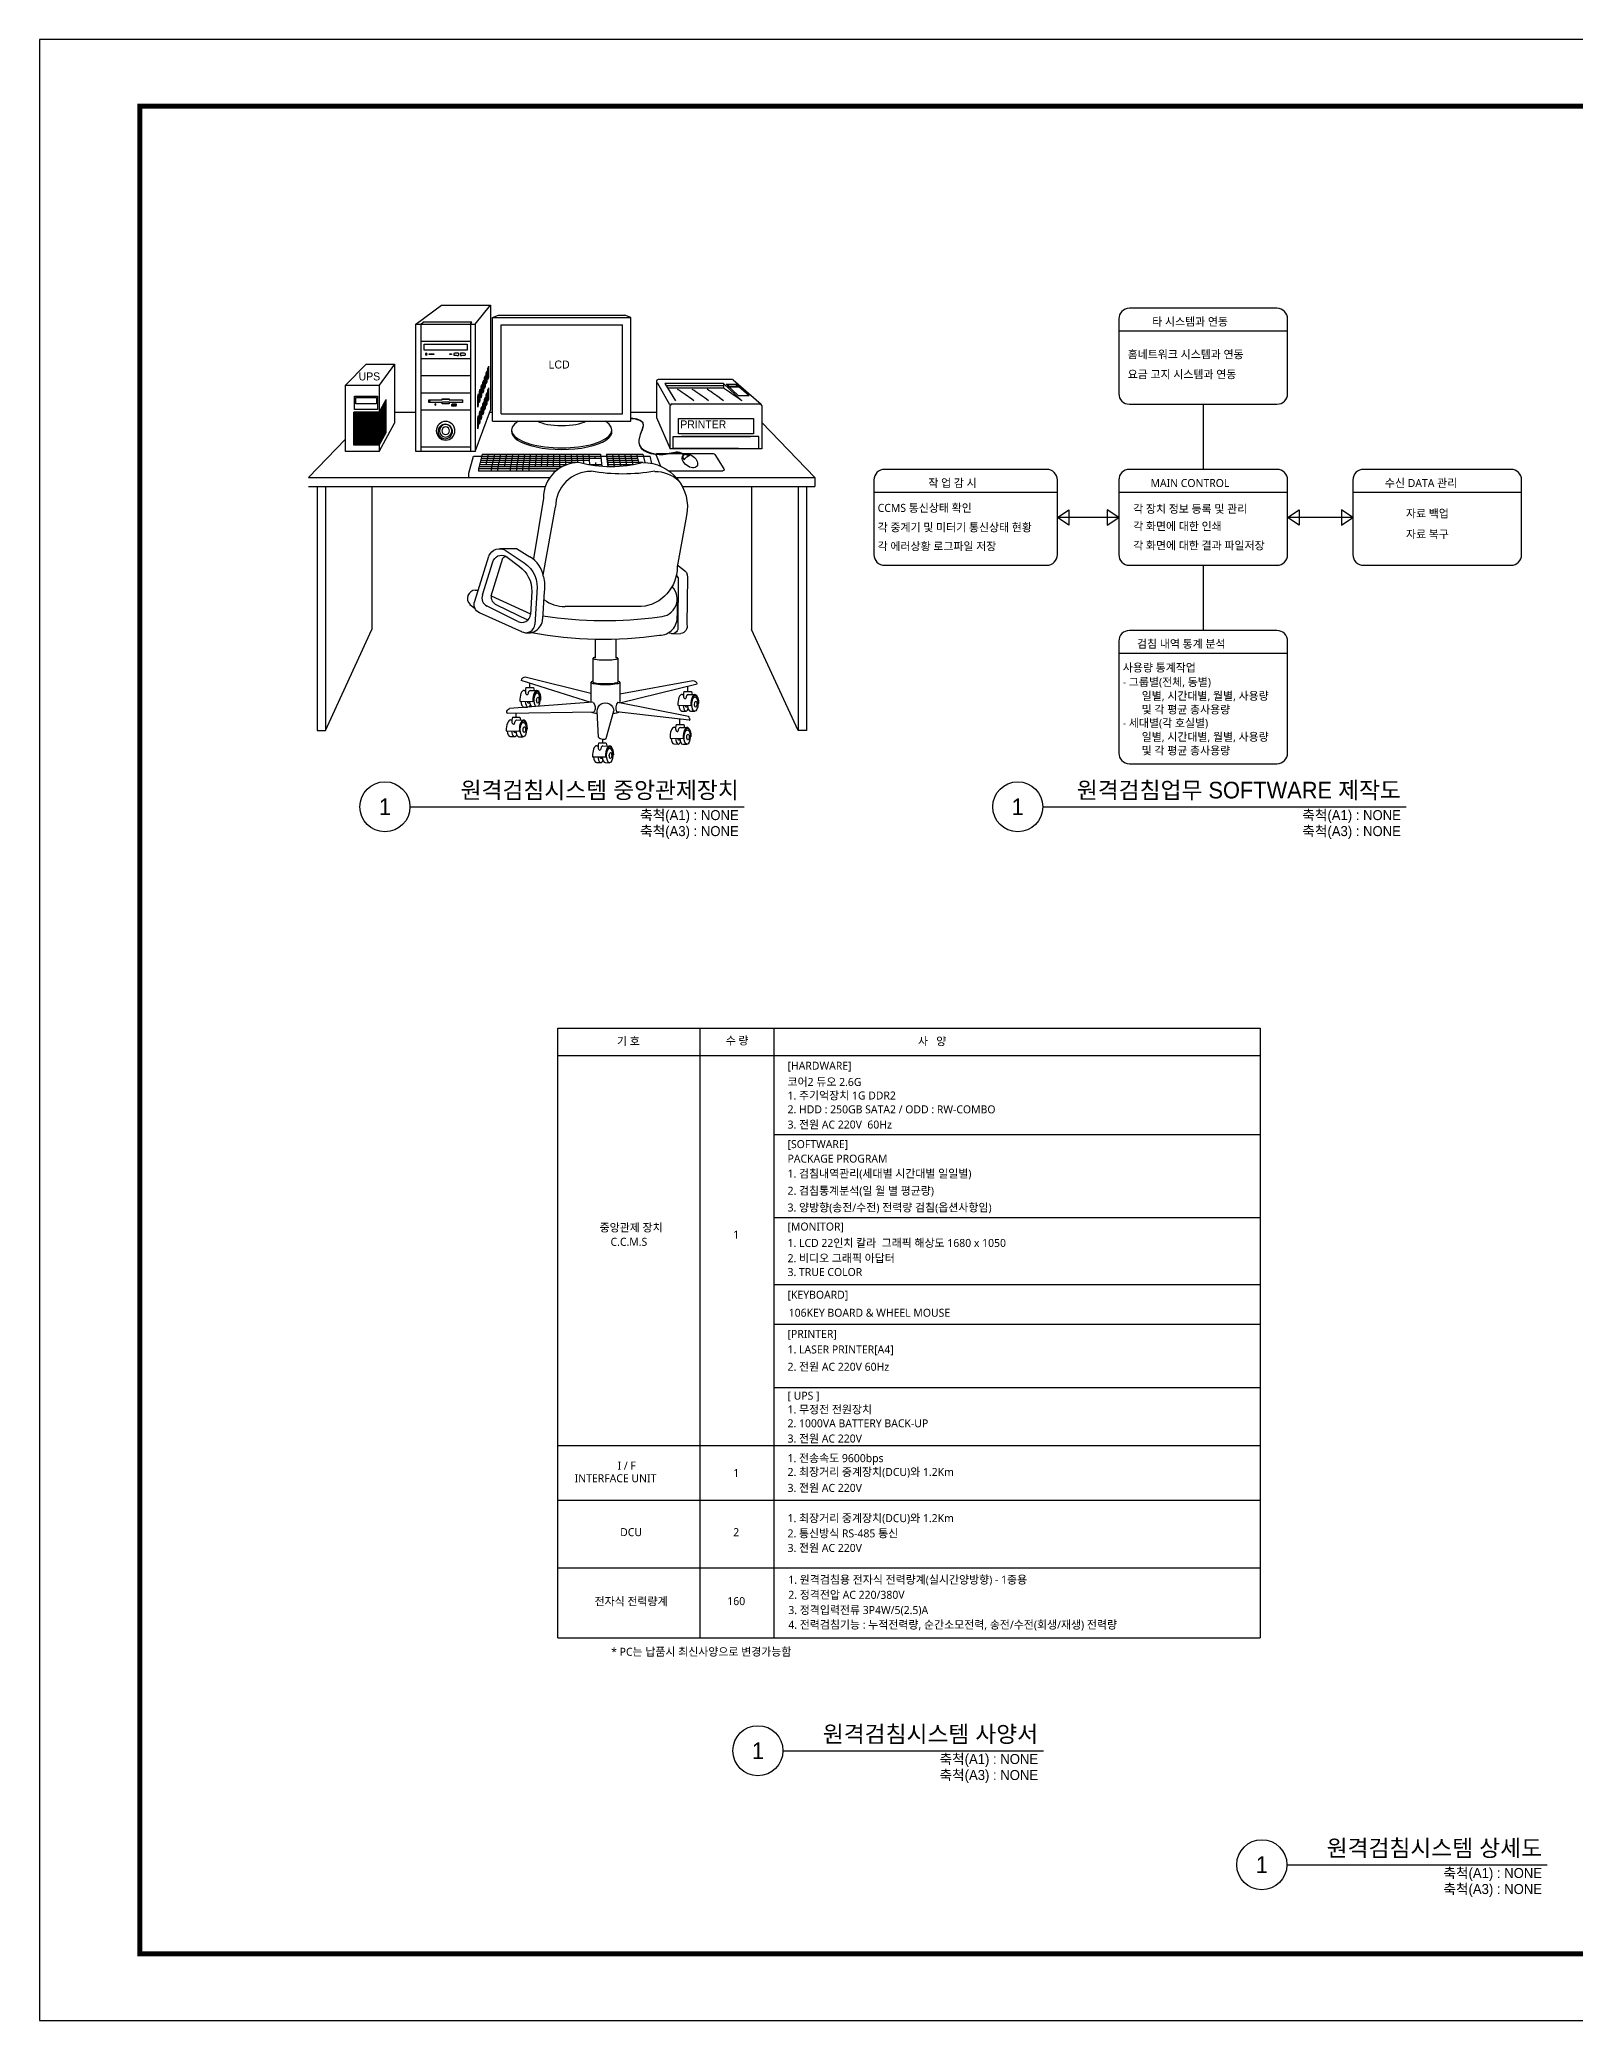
# Model space of a CAD drawing. Header units: millimetres. Extents: x 0 to 210250, y 0 to 148500.
# Drawn here: x 0 to 115101, y 0 to 148500 of the extents above; entities that cross this region are included whole.
import ezdxf
from ezdxf.enums import TextEntityAlignment as Align

# ---------------------------------------------------------------- set-up
doc = ezdxf.new("R2010")
doc.units = ezdxf.units.MM
doc.header["$LTSCALE"] = 600
doc.layers.get('0').update_dxf_attribs({"linetype": 'CONTINUOUS'})
for name, color, linetype in [('001dmp-FORM', 7, 'CONTINUOUS'), ('003dmp-TIT', 2, 'CONTINUOUS'), ('원격검침', 3, 'CONTINUOUS')]:
    doc.layers.add(name, color=color, linetype=linetype)
doc.styles.add('HY-18', font='malgun.ttf')
doc.styles.add('돋움', font='Dotum.ttf')

# ---------------------------------------------------------------- blocks, each defined once
blk = doc.blocks.new('FORM_ELEC_SUKWOO$0$')
at = {"layer": '001dmp-FORM', "color": 30}
blk.add_lwpolyline([(161727, 114228), (0, 114228), (0, 0), (161727, 0)], close=True, dxfattribs=at)
at = {"layer": '001dmp-FORM', "const_width": 288}
blk.add_lwpolyline([(5769, 3846), (5769, 110382), (157881, 110382), (157881, 3846)], close=True, dxfattribs=at)
blk = doc.blocks.new('FORM_ELEC_SUKWOO')
at = {"layer": '001dmp-FORM'}
blk.add_blockref('FORM_ELEC_SUKWOO$0$', (12, -1), dxfattribs=at)

msp = doc.modelspace()

# ---------------------------------------------------------------- linework, layer by layer
at = {"layer": '003dmp-TIT'}
for p, q in [((27757, 90986), (52793, 90986)), ((75182, 90986), (102423, 90986)), ((55711, 20220), (75233, 20220)), ((93477, 11672), (112999, 11672))]:
    msp.add_line(p, q, dxfattribs=at)
for centre in [(25882, 90986), (73307, 90986), (53836, 20220), (91602, 11672)]:
    msp.add_circle(centre, 1875, dxfattribs=at)
at = {"layer": '원격검침', "color": 2}
for p, q in [((28203, 127171, -92172330615), (30124, 128597, -92172330615)), ((30124, 128597, -92172330615), (33793, 128597, -92172330615)), ((32655, 127171, -92172330615), (33793, 128597, -92172330615)), ((33793, 128597, -92172330615), (33793, 120715, -92172330615)), ((33954, 127661, -92172330615), (34399, 127839, -92172330615)), ((34399, 127839, -92172330615), (43864, 127839, -92172330615)), ((34399, 127839, -92172330615), (34506, 127839, -92172330615)), ((44309, 127661, -92172330615), (43864, 127839, -92172330615)), ((28203, 117609, -92172330615), (28203, 127171, -92172330615)), ((28203, 127171, -92172330615), (32655, 127171, -92172330615)), ((28571, 127171, -92172330615), (28747, 127306, -92172330615)), ((28571, 127171, -92172330615), (28571, 117609, -92172330615)), ((32401, 127306, -92172330615), (28747, 127306, -92172330615)), ((32287, 127171, -92172330615), (32401, 127306, -92172330615)), ((32287, 127171, -92172330615), (32287, 117609, -92172330615)), ((32655, 127171, -92172330615), (32655, 117609, -92172330615)), ((33954, 119899, -92172330615), (33954, 127661, -92172330615)), ((33954, 127661, -92172330615), (44309, 127661, -92172330615)), ((34587, 120433, -92172330615), (34587, 127126, -92172330615)), ((34587, 127126, -92172330615), (43677, 127126, -92172330615)), ((43677, 120433, -92172330615), (43677, 127126, -92172330615)), ((44309, 119899, -92172330615), (44309, 127661, -92172330615)), ((28571, 125885, -92172330615), (32287, 125885, -92172330615)), ((28810, 125662, -92172330615), (32048, 125662, -92172330615)), ((28810, 125225, -92172330615), (28810, 125662, -92172330615)), ((32048, 125225, -92172330615), (28810, 125225, -92172330615)), ((29184, 124940, -92172330615), (29538, 124940, -92172330615)), ((29184, 124885, -92172330615), (29184, 124940, -92172330615)), ((29538, 124885, -92172330615), (29184, 124885, -92172330615)), ((29538, 124940, -92172330615), (29538, 124885, -92172330615)), ((30740, 124940, -92172330615), (30858, 124940, -92172330615)), ((30740, 124891, -92172330615), (30740, 124940, -92172330615)), ((30858, 124891, -92172330615), (30740, 124891, -92172330615)), ((30858, 124940, -92172330615), (30858, 124891, -92172330615)), ((31053, 124975, -92172330615), (31053, 124850, -92172330615)), ((31401, 124999, -92172330615), (31401, 124826, -92172330615)), ((31539, 124999, -92172330615), (31539, 124826, -92172330615)), ((31887, 124976, -92172330615), (31887, 124849, -92172330615)), ((32048, 125662, -92172330615), (32048, 125225, -92172330615)), ((22920, 122582, -92172330615), (24477, 124158, -92172330615)), ((24477, 124158, -92172330615), (26586, 124158, -92172330615)), ((26586, 124158, -92172330615), (25451, 122582, -92172330615)), ((26586, 124158, -92172330615), (26586, 119751, -92172330615)), ((28571, 124599, -92172330615), (32287, 124599, -92172330615)), ((28571, 123312, -92172330615), (32287, 123312, -92172330615)), ((33345, 123151, -92172330615), (33408, 123324, -92172330615)), ((33408, 122509, -92172330615), (33408, 123324, -92172330615)), ((33471, 123496, -92172330615), (33535, 123669, -92172330615)), ((33471, 122682, -92172330615), (33471, 123496, -92172330615)), ((33535, 122855, -92172330615), (33535, 123669, -92172330615)), ((33598, 123842, -92172330615), (33661, 124014, -92172330615)), ((33598, 123027, -92172330615), (33598, 123842, -92172330615)), ((33661, 123200, -92172330615), (33661, 124014, -92172330615)), ((22920, 122582, -92172330615), (25451, 122582, -92172330615)), ((22920, 117609, -92172330615), (22920, 122582, -92172330615)), ((25451, 122582, -92172330615), (25451, 117609, -92172330615)), ((28571, 122026, -92172330615), (32287, 122026, -92172330615)), ((32839, 121770, -92172330615), (32902, 121943, -92172330615)), ((32839, 120956, -92172330615), (32839, 121770, -92172330615)), ((32902, 121129, -92172330615), (32902, 121943, -92172330615)), ((32966, 122116, -92172330615), (33029, 122288, -92172330615)), ((32966, 121301, -92172330615), (32966, 122116, -92172330615)), ((33029, 121474, -92172330615), (33029, 122288, -92172330615)), ((33092, 122461, -92172330615), (33155, 122633, -92172330615)), ((33092, 121646, -92172330615), (33092, 122461, -92172330615)), ((33092, 121646, -92172330615), (33155, 121819, -92172330615)), ((33155, 121819, -92172330615), (33155, 122633, -92172330615)), ((33218, 122806, -92172330615), (33282, 122979, -92172330615)), ((33218, 121992, -92172330615), (33218, 122806, -92172330615)), ((33218, 121992, -92172330615), (33282, 122164, -92172330615)), ((33282, 122164, -92172330615), (33282, 122979, -92172330615)), ((33345, 122337, -92172330615), (33345, 123151, -92172330615)), ((33345, 122337, -92172330615), (33408, 122509, -92172330615)), ((33471, 122682, -92172330615), (33535, 122855, -92172330615)), ((33471, 121868, -92172330615), (33535, 122040, -92172330615)), ((33471, 121053, -92172330615), (33471, 121868, -92172330615)), ((33535, 121226, -92172330615), (33535, 122040, -92172330615)), ((33598, 123027, -92172330615), (33661, 123200, -92172330615)), ((33598, 122213, -92172330615), (33661, 122385, -92172330615)), ((33598, 121399, -92172330615), (33598, 122213, -92172330615)), ((33661, 121571, -92172330615), (33661, 122385, -92172330615)), ((46229, 122882, 0), (46229, 120177, 0)), ((46284, 122787, 0), (47205, 121154, 0)), ((51890, 123018, 0), (46365, 123018, 0)), ((46859, 122725, 0), (47657, 121418, 0)), ((51253, 122725, 0), (46859, 122725, 0)), ((51253, 122532, 0), (46977, 122532, 0)), ((51253, 122366, 0), (47078, 122366, 0)), ((51253, 122725, 0), (52622, 121418, 0)), ((51253, 122725, 0), (51253, 122366, 0)), ((51465, 122657, 0), (52366, 121808, 0)), ((51465, 122657, 0), (52206, 122657, 0)), ((51524, 122643, 0), (51691, 122486, 0)), ((51524, 122643, 0), (52182, 122643, 0)), ((51667, 122467, 0), (52422, 122467, 0)), ((51691, 122486, 0), (52361, 122486, 0)), ((51978, 122985, 0), (54075, 121161, 0)), ((52182, 122643, 0), (52361, 122486, 0)), ((52206, 122657, 0), (53169, 121808, 0)), ((52366, 121808, 0), (53169, 121808, 0)), ((23538, 118096, -92172330615), (23538, 120562, -92172330615)), ((25451, 120562, -92172330615), (23538, 120562, -92172330615)), ((25451, 120499, -92172330615), (23538, 120499, -92172330615)), ((25451, 120436, -92172330615), (23538, 120436, -92172330615)), ((25451, 120373, -92172330615), (23538, 120373, -92172330615)), ((25451, 120309, -92172330615), (23538, 120309, -92172330615)), ((23611, 120762, -92172330615), (23611, 121759, -92172330615)), ((23611, 121759, -92172330615), (25327, 121759, -92172330615)), ((25327, 120762, -92172330615), (23611, 120762, -92172330615)), ((23693, 121195, -92172330615), (23693, 121673, -92172330615)), ((23693, 121673, -92172330615), (25246, 121673, -92172330615)), ((25246, 121195, -92172330615), (23693, 121195, -92172330615)), ((25246, 121673, -92172330615), (25246, 121195, -92172330615)), ((25327, 121759, -92172330615), (25327, 120762, -92172330615)), ((25451, 120562, -92172330615), (25967, 121511, -92172330615)), ((25451, 120499, -92172330615), (25967, 121447, -92172330615)), ((25451, 120436, -92172330615), (25967, 121384, -92172330615)), ((25451, 120373, -92172330615), (25967, 121321, -92172330615)), ((25451, 120309, -92172330615), (25967, 121258, -92172330615)), ((25451, 120246, -92172330615), (25967, 121194, -92172330615)), ((25451, 120183, -92172330615), (25967, 121131, -92172330615)), ((25451, 120120, -92172330615), (25967, 121068, -92172330615)), ((25451, 120056, -92172330615), (25967, 121005, -92172330615)), ((25451, 119993, -92172330615), (25967, 120942, -92172330615)), ((25451, 119930, -92172330615), (25967, 120878, -92172330615)), ((25451, 119867, -92172330615), (25967, 120815, -92172330615)), ((25451, 119803, -92172330615), (25967, 120752, -92172330615)), ((25451, 119740, -92172330615), (25967, 120689, -92172330615)), ((25451, 119677, -92172330615), (25967, 120625, -92172330615)), ((25451, 119614, -92172330615), (25967, 120562, -92172330615)), ((25451, 119550, -92172330615), (25967, 120499, -92172330615)), ((25451, 119487, -92172330615), (25967, 120436, -92172330615)), ((25451, 119424, -92172330615), (25967, 120372, -92172330615)), ((25451, 119361, -92172330615), (25967, 120309, -92172330615)), ((25967, 119044, -92172330615), (25967, 121511, -92172330615)), ((26586, 120576, -92172330615), (28203, 120576, -92172330615)), ((28571, 120740, -92172330615), (32287, 120740, -92172330615)), ((29173, 121484, -92172330615), (30167, 121484, -92172330615)), ((29173, 121282, -92172330615), (29316, 121484, -92172330615)), ((29173, 121282, -92172330615), (29173, 121484, -92172330615)), ((30167, 121282, -92172330615), (29173, 121282, -92172330615)), ((30167, 121560, -92172330615), (30691, 121560, -92172330615)), ((30167, 121484, -92172330615), (30167, 121560, -92172330615)), ((30167, 121560, -92172330615), (30202, 121537, -92172330615)), ((30202, 121537, -92172330615), (30167, 121484, -92172330615)), ((30167, 121282, -92172330615), (30202, 121337, -92172330615)), ((30167, 121206, -92172330615), (30202, 121337, -92172330615)), ((30167, 121206, -92172330615), (30167, 121282, -92172330615)), ((30691, 121206, -92172330615), (30167, 121206, -92172330615)), ((30202, 121537, -92172330615), (30691, 121537, -92172330615)), ((30202, 121337, -92172330615), (30724, 121337, -92172330615)), ((30691, 121560, -92172330615), (30691, 121484, -92172330615)), ((30691, 121484, -92172330615), (31703, 121484, -92172330615)), ((30691, 121282, -92172330615), (30724, 121337, -92172330615)), ((31703, 121282, -92172330615), (30691, 121282, -92172330615)), ((30691, 121282, -92172330615), (30691, 121206, -92172330615)), ((30895, 121120, -92172330615), (30931, 121182, -92172330615)), ((30895, 121120, -92172330615), (31194, 121120, -92172330615)), ((30895, 121018, -92172330615), (30895, 121120, -92172330615)), ((31194, 121018, -92172330615), (30895, 121018, -92172330615)), ((30931, 121182, -92172330615), (31228, 121182, -92172330615)), ((31228, 121182, -92172330615), (31194, 121120, -92172330615)), ((31194, 121120, -92172330615), (31194, 121018, -92172330615)), ((31194, 121018, -92172330615), (31228, 121080, -92172330615)), ((31228, 121182, -92172330615), (31228, 121080, -92172330615)), ((31703, 121484, -92172330615), (31703, 121282, -92172330615)), ((32655, 117609, -92172330615), (33793, 120715, -92172330615)), ((32839, 120956, -92172330615), (32902, 121129, -92172330615)), ((32839, 120142, -92172330615), (32902, 120314, -92172330615)), ((32902, 119500, -92172330615), (32902, 120314, -92172330615)), ((32966, 121301, -92172330615), (33029, 121474, -92172330615)), ((32966, 120487, -92172330615), (33029, 120659, -92172330615)), ((32966, 119673, -92172330615), (32966, 120487, -92172330615)), ((33029, 119845, -92172330615), (33029, 120659, -92172330615)), ((33092, 120832, -92172330615), (33155, 121005, -92172330615)), ((33092, 120018, -92172330615), (33092, 120832, -92172330615)), ((33155, 120190, -92172330615), (33155, 121005, -92172330615)), ((33218, 121177, -92172330615), (33282, 121350, -92172330615)), ((33218, 120363, -92172330615), (33218, 121177, -92172330615)), ((33218, 120363, -92172330615), (33282, 120536, -92172330615)), ((33282, 120536, -92172330615), (33282, 121350, -92172330615)), ((33345, 121522, -92172330615), (33408, 121695, -92172330615)), ((33345, 120708, -92172330615), (33345, 121522, -92172330615)), ((33345, 120708, -92172330615), (33408, 120881, -92172330615)), ((33408, 120881, -92172330615), (33408, 121695, -92172330615)), ((33471, 121053, -92172330615), (33535, 121226, -92172330615)), ((33598, 121399, -92172330615), (33661, 121571, -92172330615)), ((33742, 120576, -92172330615), (33954, 120576, -92172330615)), ((34587, 120433, -92172330615), (43677, 120433, -92172330615)), ((44309, 120576, -92172330615), (46229, 120576, -92172330615)), ((47259, 117823, 0), (47259, 121059, 0)), ((47395, 121194, 0), (53986, 121194, 0)), ((54121, 121059, 0), (54121, 117824, 0)), ((25451, 120246, -92172330615), (23538, 120246, -92172330615)), ((25451, 120183, -92172330615), (23538, 120183, -92172330615)), ((25451, 120120, -92172330615), (23538, 120120, -92172330615)), ((25451, 120056, -92172330615), (23538, 120056, -92172330615)), ((25451, 119993, -92172330615), (23538, 119993, -92172330615)), ((25451, 119930, -92172330615), (23538, 119930, -92172330615)), ((25451, 119867, -92172330615), (23538, 119867, -92172330615)), ((25451, 119803, -92172330615), (23538, 119803, -92172330615)), ((25451, 119740, -92172330615), (23538, 119740, -92172330615)), ((25451, 119677, -92172330615), (23538, 119677, -92172330615)), ((25451, 119614, -92172330615), (23538, 119614, -92172330615)), ((25451, 119550, -92172330615), (23538, 119550, -92172330615)), ((25451, 119487, -92172330615), (23538, 119487, -92172330615)), ((25451, 119424, -92172330615), (23538, 119424, -92172330615)), ((25451, 119361, -92172330615), (23538, 119361, -92172330615)), ((25451, 119298, -92172330615), (23538, 119298, -92172330615)), ((25451, 119234, -92172330615), (23538, 119234, -92172330615)), ((25451, 119171, -92172330615), (23538, 119171, -92172330615)), ((25451, 119108, -92172330615), (23538, 119108, -92172330615)), ((25451, 119045, -92172330615), (23538, 119045, -92172330615)), ((25451, 118981, -92172330615), (23538, 118981, -92172330615)), ((25451, 118918, -92172330615), (23538, 118918, -92172330615)), ((25451, 118855, -92172330615), (23538, 118855, -92172330615)), ((25451, 119298, -92172330615), (25967, 120246, -92172330615)), ((25451, 119234, -92172330615), (25967, 120183, -92172330615)), ((25451, 119171, -92172330615), (25967, 120119, -92172330615)), ((25451, 119108, -92172330615), (25967, 120056, -92172330615)), ((25451, 119045, -92172330615), (25967, 119993, -92172330615)), ((25451, 118981, -92172330615), (25967, 119930, -92172330615)), ((25451, 118918, -92172330615), (25967, 119866, -92172330615)), ((25451, 118855, -92172330615), (25967, 119803, -92172330615)), ((25451, 117609, -92172330615), (26586, 119751, -92172330615)), ((25451, 118792, -92172330615), (25967, 119740, -92172330615)), ((25451, 118728, -92172330615), (25967, 119677, -92172330615)), ((25451, 118665, -92172330615), (25967, 119613, -92172330615)), ((25451, 118602, -92172330615), (25967, 119550, -92172330615)), ((25451, 118539, -92172330615), (25967, 119487, -92172330615)), ((25451, 118475, -92172330615), (25967, 119424, -92172330615)), ((25451, 118412, -92172330615), (25967, 119361, -92172330615)), ((25451, 118349, -92172330615), (25967, 119297, -92172330615)), ((25451, 118286, -92172330615), (25967, 119234, -92172330615)), ((25451, 118222, -92172330615), (25967, 119171, -92172330615)), ((25451, 118159, -92172330615), (25967, 119108, -92172330615)), ((25451, 118096, -92172330615), (25967, 119044, -92172330615)), ((32839, 119327, -92172330615), (32839, 120142, -92172330615)), ((32839, 119327, -92172330615), (32902, 119500, -92172330615)), ((32966, 119673, -92172330615), (33029, 119845, -92172330615)), ((33092, 120018, -92172330615), (33155, 120190, -92172330615)), ((33954, 119899, -92172330615), (44309, 119899, -92172330615)), ((46229, 120177, 0), (47259, 117823, 0)), ((54121, 119796, -92172330615), (58104, 115680, -92172330615)), ((22920, 118533, -92172330615), (20160, 115680, -92172330615)), ((25451, 117609, -92172330615), (22920, 117609, -92172330615)), ((25451, 118792, -92172330615), (23538, 118792, -92172330615)), ((25451, 118728, -92172330615), (23538, 118728, -92172330615)), ((25451, 118665, -92172330615), (23538, 118665, -92172330615)), ((25451, 118602, -92172330615), (23538, 118602, -92172330615)), ((25451, 118539, -92172330615), (23538, 118539, -92172330615)), ((25451, 118475, -92172330615), (23538, 118475, -92172330615)), ((25451, 118412, -92172330615), (23538, 118412, -92172330615)), ((25451, 118349, -92172330615), (23538, 118349, -92172330615)), ((25451, 118286, -92172330615), (23538, 118286, -92172330615)), ((25451, 118222, -92172330615), (23538, 118222, -92172330615)), ((25451, 118159, -92172330615), (23538, 118159, -92172330615)), ((25451, 118096, -92172330615), (23538, 118096, -92172330615)), ((32655, 117609, -92172330615), (28203, 117609, -92172330615)), ((28571, 117967, -92172330615), (32287, 117967, -92172330615)), ((33165, 117419, -92172330615), (32892, 116312, -92172330615)), ((33165, 117419, -92172330615), (42033, 117419, -92172330615)), ((33627, 117419, -92172330615), (33447, 116629, -92172330615)), ((34084, 117419, -92172330615), (33854, 116312, -92172330615)), ((34539, 117419, -92172330615), (34329, 116312, -92172330615)), ((34990, 117419, -92172330615), (34827, 116471, -92172330615)), ((35438, 117419, -92172330615), (35269, 116312, -92172330615)), ((35884, 117419, -92172330615), (35735, 116312, -92172330615)), ((36328, 117419, -92172330615), (36200, 116312, -92172330615)), ((36770, 117419, -92172330615), (36662, 116312, -92172330615)), ((37210, 117419, -92172330615), (37135, 116471, -92172330615)), ((37649, 117419, -92172330615), (37591, 116471, -92172330615)), ((38087, 117419, -92172330615), (38046, 116471, -92172330615)), ((38524, 117419, -92172330615), (38501, 116471, -92172330615)), ((38961, 117419, -92172330615), (38955, 116471, -92172330615)), ((39398, 117419, -92172330615), (39407, 116593, -92172330615)), ((39835, 117419, -92172330615), (39855, 116732, -92172330615)), ((40273, 117419, -92172330615), (40303, 116790, -92172330615)), ((40711, 117419, -92172330615), (40758, 116707, -92172330615)), ((41151, 117419, -92172330615), (41218, 116613, -92172330615)), ((42033, 117419, -92172330615), (42144, 116497, -92172330615)), ((42478, 117419, -92172330615), (45200, 117419, -92172330615)), ((42478, 117419, -92172330615), (42608, 116474, -92172330615)), ((42478, 117419, -92172330615), (42478, 117261, -92172330615)), ((42924, 117419, -92172330615), (43073, 116471, -92172330615)), ((43373, 117419, -92172330615), (43534, 116500, -92172330615)), ((43825, 117419, -92172330615), (43994, 116548, -92172330615)), ((44280, 117419, -92172330615), (44450, 116618, -92172330615)), ((44738, 117419, -92172330615), (44902, 116712, -92172330615)), ((45200, 117419, -92172330615), (45358, 116789, -92172330615)), ((46208, 117339, -92172330615), (46530, 116523, -92172330615)), ((46296, 117469, -92172330615), (47029, 117469, -92172330615)), ((47210, 117469, -92172330615), (48127, 117469, -92172330615)), ((54120, 117823, 0), (47259, 117823, 0)), ((48185, 117469, -92172330615), (50471, 117469, -92172330615)), ((50604, 117396, -92172330615), (51290, 116326, -92172330615)), ((32175, 115996, -92172330615), (32510, 117261, -92172330615)), ((32175, 115680, -92172330615), (32175, 115996, -92172330615)), ((32510, 117261, -92172330615), (42499, 117261, -92172330615)), ((38893, 116312, -92172330615), (32892, 116312, -92172330615)), ((32892, 116312, -92172330615), (32892, 116154, -92172330615)), ((38689, 116154, -92172330615), (32892, 116154, -92172330615)), ((39150, 116471, -92172330615), (32931, 116471, -92172330615)), ((39499, 116629, -92172330615), (32970, 116629, -92172330615)), ((40246, 116787, -92172330615), (33009, 116787, -92172330615)), ((41190, 116945, -92172330615), (33048, 116945, -92172330615)), ((42071, 117103, -92172330615), (33087, 117103, -92172330615)), ((33854, 116312, -92172330615), (33854, 116154, -92172330615)), ((34329, 116312, -92172330615), (34329, 116154, -92172330615)), ((35269, 116312, -92172330615), (35269, 116154, -92172330615)), ((35735, 116312, -92172330615), (35735, 116154, -92172330615)), ((36200, 116312, -92172330615), (36200, 116154, -92172330615)), ((36662, 116312, -92172330615), (36662, 116154, -92172330615)), ((42128, 116629, -92172330615), (41133, 116629, -92172330615)), ((41607, 117261, -92172330615), (41623, 117103, -92172330615)), ((41655, 116787, -92172330615), (41680, 116543, -92172330615)), ((42478, 117261, -92172330615), (42586, 116475, -92172330615)), ((42499, 117261, -92172330615), (45753, 117261, -92172330615)), ((44811, 117103, -92172330615), (42521, 117103, -92172330615)), ((44848, 116945, -92172330615), (42543, 116945, -92172330615)), ((45197, 116787, -92172330615), (42565, 116787, -92172330615)), ((44505, 116629, -92172330615), (42587, 116629, -92172330615)), ((45896, 116723, -92172330615), (45753, 117261, -92172330615)), ((47143, 116180, -92172330615), (51210, 116180, -92172330615)), ((20160, 115680, -92172330615), (38253, 115680, -92172330615)), ((20160, 115006, -92172330615), (37902, 115006, -92172330615)), ((20792, 115006, -92172330615), (20792, 96708, -92172330615)), ((21425, 115006, -92172330615), (21425, 96708, -92172330615)), ((24897, 115006, -92172330615), (24897, 104273, -92172330615)), ((47703, 115680, -92172330615), (58104, 115680, -92172330615)), ((48170, 115006, -92172330615), (58104, 115006, -92172330615)), ((53366, 115006, -92172330615), (53366, 104273, -92172330615)), ((56839, 115006, -92172330615), (56839, 96708, -92172330615)), ((57471, 115006, -92172330615), (57471, 96708, -92172330615)), ((58104, 115680, -92172330615), (58104, 115006, -92172330615)), ((37754, 114126, -92172330615), (37004, 109573, -92172330615)), ((37751, 108343, -92172330615), (38668, 113468, -92172330615)), ((48490, 112828, -92172330615), (47781, 108972, -92172330615)), ((34501, 110347, -92172330615), (35736, 110347, -92172330615)), ((34965, 110185, -92172330615), (36313, 109273, -92172330615)), ((35736, 110347, -92172330615), (36745, 109731, -92172330615)), ((32618, 106402, -92172330615), (33662, 109786, -92172330615)), ((33196, 106880, -92172330615), (33960, 109340, -92172330615)), ((33842, 106804, -92172330615), (34727, 109616, -92172330615)), ((34949, 109786, -92172330615), (35956, 108999, -92172330615)), ((47781, 109122, -92172330615), (48214, 108793, -92172330615)), ((32650, 107234, -92172330615), (32869, 107218, -92172330615)), ((32869, 107218, -92172330615), (32869, 107218, -92172330615)), ((36885, 107137, -92172330615), (36788, 105405, -92172330615)), ((37256, 107032, -92172330615), (37116, 104663, -92172330615)), ((37823, 107118, -92172330615), (37701, 105060, -92172330615)), ((47862, 108173, -92172330615), (47729, 108374, -92172330615)), ((47862, 108173, -92172330615), (47842, 104397, -92172330615)), ((48567, 108194, -92172330615), (48517, 104640, -92172330615)), ((32254, 106153, -92172330615), (32650, 105861, -92172330615)), ((36138, 104112, -92172330615), (32959, 105534, -92172330615)), ((35832, 104872, -92172330615), (33537, 106027, -92172330615)), ((33842, 106804, -92172330615), (36794, 105449, -92172330615)), ((36578, 104980, -92172330615), (34260, 106112, -92172330615)), ((45093, 105989, -92172330615), (39382, 105989, -92172330615)), ((47781, 106567, -92172330615), (47781, 105053, -92172330615)), ((21425, 96708, -92172330615), (24897, 104273, -92172330615)), ((47217, 103998, -92172330615), (47139, 104031, -92172330615)), ((47371, 103960, -92172330615), (48059, 103983, -92172330615)), ((56839, 96708, -92172330615), (53366, 104273, -92172330615)), ((41626, 103581, -92172330615), (41626, 102121, -92172330615)), ((43183, 103554, -92172330615), (43183, 102121, -92172330615)), ((41470, 102121, -92172330615), (41470, 100316, -92172330615)), ((43339, 102121, -92172330615), (43339, 100316, -92172330615)), ((41314, 98804, -92172330615), (36079, 100440, -92172330615)), ((36310, 99713, -92172330615), (36411, 99711, -92172330615)), ((41314, 99484, -92172330615), (36391, 100692, -92172330615)), ((36451, 99921, -92172330615), (37020, 99921, -92172330615)), ((36735, 99921, -92172330615), (36735, 100235, -92172330615)), ((36763, 99704, -92172330615), (37287, 99695, -92172330615)), ((37132, 99525, -92172330615), (37284, 99522, -92172330615)), ((41314, 100316, -92172330615), (41314, 98804, -92172330615)), ((43495, 99465, -92172330615), (48957, 100446, -92172330615)), ((43495, 100316, -92172330615), (43495, 98786, -92172330615)), ((43495, 98786, -92172330615), (49269, 100195, -92172330615)), ((48289, 99621, -92172330615), (48858, 99621, -92172330615)), ((48574, 99621, -92172330615), (48574, 100025, -92172330615)), ((35043, 98015, -92172330615), (41569, 98109, -92172330615)), ((41469, 98832, -92172330615), (35223, 98351, -92172330615)), ((35714, 97710, -92172330615), (35714, 98024, -92172330615)), ((35996, 98895, -92172330615), (36973, 98877, -92172330615)), ((36287, 98460, -92172330615), (36566, 98455, -92172330615)), ((36619, 98778, -92172330615), (36734, 98776, -92172330615)), ((36973, 98877, -92172330615), (37000, 98882, -92172330615)), ((37549, 99032, -92172330615), (37577, 99037, -92172330615)), ((41880, 96207, -92172330615), (41793, 98152, -92172330615)), ((42487, 96207, -92172330615), (43034, 98171, -92172330615)), ((48688, 97476, -92172330615), (43240, 98109, -92172330615)), ((43337, 98833, -92172330615), (48508, 97812, -92172330615)), ((47834, 98595, -92172330615), (48811, 98577, -92172330615)), ((48126, 98160, -92172330615), (48451, 98154, -92172330615)), ((48148, 99413, -92172330615), (48249, 99411, -92172330615)), ((48457, 98478, -92172330615), (48573, 98476, -92172330615)), ((48602, 99405, -92172330615), (49125, 99395, -92172330615)), ((48777, 98148, -92172330615), (49103, 98142, -92172330615)), ((48811, 98577, -92172330615), (48839, 98582, -92172330615)), ((48970, 99225, -92172330615), (49122, 99222, -92172330615)), ((49388, 98732, -92172330615), (49415, 98737, -92172330615)), ((20792, 96708, -92172330615), (21425, 96708, -92172330615)), ((34975, 96684, -92172330615), (35952, 96666, -92172330615)), ((35289, 97502, -92172330615), (35390, 97500, -92172330615)), ((35430, 97710, -92172330615), (35999, 97710, -92172330615)), ((35598, 96567, -92172330615), (35713, 96565, -92172330615)), ((35742, 97494, -92172330615), (36266, 97484, -92172330615)), ((35952, 96666, -92172330615), (35980, 96671, -92172330615)), ((36111, 97314, -92172330615), (36263, 97311, -92172330615)), ((36528, 96821, -92172330615), (36556, 96826, -92172330615)), ((47567, 96944, -92172330615), (47668, 96943, -92172330615)), ((47708, 97152, -92172330615), (48277, 97152, -92172330615)), ((47993, 97152, -92172330615), (47993, 97557, -92172330615)), ((48020, 96936, -92172330615), (48544, 96927, -92172330615)), ((48389, 96757, -92172330615), (48541, 96754, -92172330615)), ((57471, 96708, -92172330615), (56839, 96708, -92172330615)), ((35266, 96249, -92172330615), (35592, 96243, -92172330615)), ((35918, 96237, -92172330615), (36243, 96231, -92172330615)), ((41756, 95559, -92172330615), (41857, 95557, -92172330615)), ((41898, 95767, -92172330615), (42466, 95767, -92172330615)), ((42182, 96057, -92172330615), (42182, 95767, -92172330615)), ((42210, 95551, -92172330615), (42733, 95541, -92172330615)), ((42578, 95371, -92172330615), (42730, 95368, -92172330615)), ((47253, 96127, -92172330615), (48230, 96109, -92172330615)), ((47544, 95692, -92172330615), (47870, 95686, -92172330615)), ((47876, 96010, -92172330615), (47992, 96008, -92172330615)), ((48196, 95680, -92172330615), (48522, 95674, -92172330615)), ((48230, 96109, -92172330615), (48258, 96114, -92172330615)), ((48807, 96264, -92172330615), (48834, 96269, -92172330615)), ((41442, 94741, -92172330615), (42419, 94723, -92172330615)), ((41734, 94306, -92172330615), (42059, 94300, -92172330615)), ((42065, 94624, -92172330615), (42181, 94622, -92172330615)), ((42385, 94294, -92172330615), (42711, 94288, -92172330615)), ((42419, 94723, -92172330615), (42447, 94728, -92172330615)), ((42996, 94878, -92172330615), (43023, 94883, -92172330615))]:
    msp.add_line(p, q, dxfattribs=at)
at = {"layer": '원격검침', "color": 3}
for p, q in [((92736, 128355, -103897957215), (81681, 128355, -103897957215)), ((80882, 127556, -103897957215), (80882, 121965, -103897957215)), ((93535, 121965, -103897957215), (93535, 127556, -103897957215)), ((81681, 121166, -103897957215), (92736, 121166, -103897957215)), ((87209, 121166, -103897957215), (87209, 116278, -103897957215)), ((75483, 116278, -103897957215), (63323, 116278, -103897957215)), ((92736, 116278, -103897957215), (81681, 116278, -103897957215)), ((110277, 116278, -103897957215), (99222, 116278, -103897957215)), ((62525, 115479, -103897957215), (62525, 109887, -103897957215)), ((76282, 109887, -103897957215), (76282, 115479, -103897957215)), ((80882, 115479, -103897957215), (80882, 109887, -103897957215)), ((93535, 109887, -103897957215), (93535, 115479, -103897957215)), ((98423, 115479, -103897957215), (98423, 109887, -103897957215)), ((111076, 109887, -103897957215), (111076, 115479, -103897957215)), ((76282, 112683, -103897957215), (77144, 113258, -103897957215)), ((77144, 113258, -103897957215), (77144, 112108, -103897957215)), ((80882, 112683, -103897957215), (80020, 113258, -103897957215)), ((80020, 113258, -103897957215), (80020, 112108, -103897957215)), ((93535, 112683, -103897957215), (94398, 113258, -103897957215)), ((94398, 113258, -103897957215), (94398, 112108, -103897957215)), ((98423, 112683, -103897957215), (97561, 113258, -103897957215)), ((97561, 113258, -103897957215), (97561, 112108, -103897957215)), ((80882, 112683, -103897957215), (76282, 112683, -103897957215)), ((77144, 112108, -103897957215), (76282, 112683, -103897957215)), ((80020, 112108, -103897957215), (80882, 112683, -103897957215)), ((94398, 112108, -103897957215), (93535, 112683, -103897957215)), ((98423, 112683, -103897957215), (93535, 112683, -103897957215)), ((97561, 112108, -103897957215), (98423, 112683, -103897957215)), ((63323, 109089, -103897957215), (75483, 109089, -103897957215)), ((81681, 109089, -103897957215), (92736, 109089, -103897957215)), ((87209, 109089, -103897957215), (87209, 104200, -103897957215)), ((99222, 109089, -103897957215), (110277, 109089, -103897957215)), ((92736, 104200, -103897957215), (81681, 104200, -103897957215)), ((80882, 103401, -103897957215), (80882, 95014, -103897957215)), ((93535, 95014, -103897957215), (93535, 103401, -103897957215)), ((81681, 94216, -103897957215), (92736, 94216, -103897957215)), ((38837, 74376, 0), (91487, 74376, 0)), ((38837, 28692, 0), (38837, 74376, 0)), ((91487, 74376, 0), (91487, 28692, 0)), ((38837, 28692, 0), (91487, 28692, 0)), ((38837, 28692, 0), (91487, 28692, 0)), ((38837, 28692, 0), (91487, 28692, 0)), ((38837, 28692, 0), (91487, 28692, 0)), ((38837, 28692, 0), (91487, 28692, 0)), ((38837, 28692, 0), (91487, 28692, 0)), ((38837, 28692, 0), (91487, 28692, 0))]:
    msp.add_line(p, q, dxfattribs=at)
at = {"layer": '원격검침', "color": 1}
for p, q in [((93535, 126630, -103897957215), (80882, 126630, -103897957215)), ((76282, 114552, -103897957215), (62525, 114552, -103897957215)), ((93535, 114552, -103897957215), (80882, 114552, -103897957215)), ((111076, 114552, -103897957215), (98423, 114552, -103897957215)), ((93535, 102475, -103897957215), (80882, 102475, -103897957215)), ((49492, 74376, 0), (49492, 28692, 0)), ((49492, 74376, 0), (49492, 28692, 0)), ((55029, 74376, 0), (55029, 28692, 0)), ((38837, 72347, 0), (91487, 72347, 0)), ((55029, 66418, 0), (91487, 66418, 0)), ((55029, 60184, 0), (91487, 60184, 0)), ((55029, 55177, 0), (91487, 55177, 0)), ((55029, 52187, 0), (91487, 52187, 0)), ((55029, 47456, 0), (91487, 47456, 0)), ((38837, 43090, 0), (91487, 43090, 0)), ((38837, 38998, 0), (91487, 38998, 0)), ((38837, 33929, 0), (91487, 33929, 0)), ((38837, 33929, 0), (91487, 33929, 0))]:
    msp.add_line(p, q, dxfattribs=at)
at = {"layer": '원격검침', "color": 2, "elevation": 0}
msp.add_lwpolyline([(47877, 120083), (53503, 120083), (53503, 118940), (47877, 118940)], close=True, dxfattribs=at)
for points in [[(52386, 117841), (47472, 117841), (47472, 118746), (53285, 118746)], [(48995, 117841), (53909, 117841), (53909, 118746), (48096, 118746)]]:
    msp.add_lwpolyline(points, dxfattribs=at)
at = {"layer": '원격검침', "color": 3}
for centre, start, end in [((81681, 127556, -103897957215), 90, 180), ((92736, 127556, -103897957215), 0, 90), ((81681, 121965, -103897957215), 180, 270), ((92736, 121965, -103897957215), 270, 0), ((63323, 115479, -103897957215), 90, 180), ((75483, 115479, -103897957215), 0, 90), ((81681, 115479, -103897957215), 90, 180), ((92736, 115479, -103897957215), 0, 90), ((99222, 115479, -103897957215), 90, 180), ((110277, 115479, -103897957215), 0, 90), ((63323, 109887, -103897957215), 180, 270), ((75483, 109887, -103897957215), 270, 0), ((81681, 109887, -103897957215), 180, 270), ((92736, 109887, -103897957215), 270, 0), ((99222, 109887, -103897957215), 180, 270), ((110277, 109887, -103897957215), 270, 0), ((81681, 103401, -103897957215), 90, 180), ((92736, 103401, -103897957215), 0, 90), ((81681, 95014, -103897957215), 180, 270), ((92736, 95014, -103897957215), 270, 0)]:
    msp.add_arc(centre, 799, start, end, dxfattribs=at)
at = {"layer": '원격검침', "color": 2}
for centre, radius, start, end in [((46365, 122882, 0), 135, 90, 180), ((51890, 122882, 0), 135, 49.15505, 90), ((47395, 121059, 0), 135, 90, 180), ((53986, 121059, 0), 135, 0, 90), ((54120, 117824, 0), 1.02, 270, 0)]:
    msp.add_arc(centre, radius, start, end, dxfattribs=at)
at = {"layer": '원격검침', "color": 2, "extrusion": (0, 0, -1)}
for centre, major_axis in [((28982, 124912, -92172330615), (49.1, 49.1)), ((28982, 124912, -92172330615), (-35.8, 35.8)), ((29662, 121139, -92172330615), (31.6, 31.6)), ((30429, 119174, -92172330615), (-493, 493)), ((30401, 119122, -92172330615), (-383, 383)), ((30429, 119174, -92172330615), (333, 333)), ((30429, 119174, -92172330615), (-203, 203))]:
    msp.add_ellipse(centre, major_axis=major_axis, ratio=1, dxfattribs=at)
at = {"layer": '원격검침', "color": 2}
for centre, major_axis, ratio, start_param, end_param in [((31473, 124912, -92172330615), (608, 0), 0.1428637, 1.6910732, 2.3342476), ((31473, 124912, -92172330615), (608, 0), 0.1428637, 3.9489377, 4.5921121), ((31473, 124912, -92172330615), (-608, 0), 0.1428637, 3.9645899, 4.6035796), ((31473, 124912, -92172330615), (-608, 0), 0.1428637, 1.6796057, 2.3185954), ((48935, 121281, 0), (-1837, 1362), 0.0746608, -1.5707963, -0.8575475), ((50038, 121281, 0), (-1837, 1362), 0.0746608, -1.5707963, -0.8575475), ((51139, 121282, 0), (-1813, 1394), 0.0746608, -1.5707963, -0.8575475), ((52520, 121281, 0), (-1837, 1362), 0.0746608, 4.712389, 5.5278146), ((39132, 119233, -92172330615), (-3764, 0), 0.3567653, -0.5188619, 3.6604546), ((39132, 119117, -92172330615), (3764, 0), 0.3567653, 3.0983891, 6.3263889), ((39132, 120190, -92172330615), (-2065, 0), 0.3011837, 0.4868354, 2.6547572), ((48576, 117075, -92172330615), (-317, 273), 0.6450022, -0.2373228, 1.1967434), ((48368, 116873, -92172330615), (-124, 505), 0.8703401, -0.8296529, -0.1470665), ((40419, 114126, -92172330615), (1885, 1885), 1, 0.7853982, 2.3561945), ((41335, 113467, -92172330615), (-1885, 1885), 1, 5.4977871, 7.0685835), ((35588, 107833, -92172330615), (-1571, 1571), 1, 4.1087714, 4.9496912), ((32694, 106606, -92172330615), (-445, 445), 1, 5.5670781, 7.8689022), ((46454, 106566, -92172330615), (-943, 943), 1, 2.3561945, 4.7032857), ((33816, 106633, -92172330615), (-471, 471), 1, 0.4069671, 1.9264622), ((39381, 108655, -92172330615), (1885, 1885), 1, 3.2934165, 3.9269908), ((36126, 105469, -92172330615), (471, 471), 1, 3.4692728, 5.4011377), ((36591, 105126, -92172330615), (786, 786), 1, 3.5062954, 5.438795), ((36451, 104702, -92172330615), (-471, 471), 1, 1.9354991, 3.8679987), ((42303, 133521, -92172330615), (21190, 21190), 1, 3.74461, 4.0659434), ((42303, 134912, -92172330615), (-21190, 21190), 1, 2.2024592, 2.495147), ((46454, 105175, -92172330615), (943, 943), 1, 3.9269908, 5.5892887), ((42404, 102121, -92172330615), (-934, 0), 0.1384468, -0.5857069, 3.7272995), ((36297, 99000, -92172330615), (13, 713), 0.4246615, 0, 1.7262249), ((36378, 100389, -92172330615), (214, 214), 1, 0.744038, 2.1845918), ((36688, 99910, -92172330615), (178, 510), 0.4246615, 1.6976573, 3.4512451), ((36899, 99004, -92172330615), (-133, 700), 0.4246615, 0, 0.8891532), ((37274, 98982, -92172330615), (13, 713), 0.4246615, -1.4861137, 1.7262249), ((37274, 98982, -92172330615), (12, 648), 0.4246615, -1.4860537, 1.7333735), ((37274, 98982, -92172330615), (10, 540), 0.4246615, 3.6849738, 8.962234), ((42404, 100316, -92172330615), (1090, 0), 0.1497642, 2.6004763, 6.8243017), ((42404, 100316, -92172330615), (-934, 0), 0.1010771, 0.0000119, 3.1416078), ((42404, 100287, -92172330615), (780, 5), 0.0929319, 3.079224, 6.2208167), ((48527, 99610, -92172330615), (178, 510), 0.4246615, 1.6976573, 3.4512451), ((35038, 98044, -92172330615), (21.1, 21.1), 1, 2.4182734, 4.0985935), ((36297, 99000, -92172330615), (10, 540), 0.4246615, 1.7765864, 3.1415927), ((36623, 98994, -92172330615), (10, 540), 0.4246615, 1.7765864, 3.0472572), ((36623, 98994, -92172330615), (4, 216), 0.4246615, 2.1069713, 3.1415927), ((36623, 98994, -92172330615), (10, 540), 0.4246615, 3.3167653, 3.9312534), ((36948, 98988, -92172330615), (10, 540), 0.4246615, 1.7765864, 2.8153972), ((37341, 98981, -92172330615), (4, 216), 0.4246615, 3.1415927, 9.424778), ((42404, 98133, -92172330615), (1090, 0), 0.1497642, 3.4308221, 4.12502), ((42404, 98133, -92172330615), (1090, 0), 0.1497642, -1.0094556, -0.3880426), ((43916, 98387, -92172330615), (517, 517), 1, 1.6993212, 2.7461703), ((48135, 98700, -92172330615), (13, 713), 0.4246615, 0, 1.7262249), ((48135, 98700, -92172330615), (10, 540), 0.4246615, 1.7765864, 3.1415927), ((48461, 98694, -92172330615), (10, 540), 0.4246615, 1.7765864, 3.9312534), ((48461, 98694, -92172330615), (4, 216), 0.4246615, 2.1069713, 3.1415927), ((48738, 98704, -92172330615), (-133, 700), 0.4246615, 0, 0.8891532), ((48787, 98688, -92172330615), (10, 540), 0.4246615, 1.7765864, 3.1415927), ((49112, 98682, -92172330615), (13, 713), 0.4246615, -1.4861137, 1.7262249), ((49112, 98682, -92172330615), (12, 648), 0.4246615, -1.4860537, 1.7333735), ((49112, 98682, -92172330615), (10, 540), 0.4246615, 3.1415927, 9.424778), ((49179, 98681, -92172330615), (4, 216), 0.4246615, 3.1415927, 9.424778), ((35276, 96789, -92172330615), (13, 713), 0.4246615, 0, 1.7262249), ((35276, 96789, -92172330615), (10, 540), 0.4246615, 1.7765864, 3.1415927), ((35668, 97699, -92172330615), (178, 510), 0.4246615, 1.6976573, 3.4512451), ((35602, 96783, -92172330615), (10, 540), 0.4246615, 1.7765864, 3.9312534), ((35602, 96783, -92172330615), (4, 216), 0.4246615, 2.1069713, 3.1415927), ((35879, 96793, -92172330615), (-133, 700), 0.4246615, 0, 0.8891532), ((35927, 96777, -92172330615), (10, 540), 0.4246615, 1.7765864, 3.1415927), ((36253, 96771, -92172330615), (13, 713), 0.4246615, -1.4861137, 1.7262249), ((36253, 96771, -92172330615), (12, 648), 0.4246615, -1.4860537, 1.7333735), ((36253, 96771, -92172330615), (10, 540), 0.4246615, 3.1415927, 9.424778), ((36320, 96770, -92172330615), (4, 216), 0.4246615, 3.1415927, 9.424778), ((47554, 96232, -92172330615), (13, 713), 0.4246615, 0, 1.7262249), ((47946, 97142, -92172330615), (178, 510), 0.4246615, 1.6976573, 3.4512451), ((48157, 96236, -92172330615), (-133, 700), 0.4246615, 0, 0.8891532), ((48531, 96214, -92172330615), (13, 713), 0.4246615, -1.4861137, 1.7262249), ((48531, 96214, -92172330615), (12, 648), 0.4246615, -1.4860537, 1.7333735), ((48531, 96214, -92172330615), (10, 540), 0.4246615, 3.1415927, 9.424778), ((48693, 97505, -92172330615), (21.1, 21.1), 1, 3.7553881, 5.4357082), ((41743, 94846, -92172330615), (13, 713), 0.4246615, 0, 1.7262249), ((42135, 95756, -92172330615), (178, 510), 0.4246615, 1.6976573, 3.4512451), ((42183, 96210, -92172330615), (-307, 39), 0.4896837, 0.2344702, 3.3760628), ((42346, 94850, -92172330615), (-133, 700), 0.4246615, 0, 0.8891532), ((42721, 94828, -92172330615), (13, 713), 0.4246615, -1.4861137, 1.7262249), ((42721, 94828, -92172330615), (12, 648), 0.4246615, -1.4860537, 1.7333735), ((42721, 94828, -92172330615), (10, 540), 0.4246615, 3.1415927, 9.424778), ((42787, 94827, -92172330615), (4, 216), 0.4246615, 3.1415927, 9.424778), ((47554, 96232, -92172330615), (10, 540), 0.4246615, 1.7765864, 3.1415927), ((47880, 96226, -92172330615), (10, 540), 0.4246615, 1.7765864, 3.9312534), ((47880, 96226, -92172330615), (4, 216), 0.4246615, 2.1069713, 3.1415927), ((48206, 96220, -92172330615), (10, 540), 0.4246615, 1.7765864, 3.1415927), ((48598, 96213, -92172330615), (4, 216), 0.4246615, 3.1415927, 9.424778), ((41743, 94846, -92172330615), (10, 540), 0.4246615, 1.7765864, 3.1415927), ((42069, 94840, -92172330615), (10, 540), 0.4246615, 1.7765864, 3.9312534), ((42069, 94840, -92172330615), (4, 216), 0.4246615, 2.1069713, 3.1415927), ((42395, 94834, -92172330615), (10, 540), 0.4246615, 1.7765864, 3.1415927)]:
    msp.add_ellipse(centre, major_axis=major_axis, ratio=ratio, start_param=start_param, end_param=end_param, dxfattribs=at)
at = {"layer": '원격검침', "color": 2, "extrusion": (0, 0, -1)}
for centre, major_axis, ratio, start_param, end_param in [((46296, 117374, -92172330615), (67.1, 67.1), 1, 3.5514085, 4.2584353), ((46296, 117374, -92172330615), (67.1, 67.1), 1, 4.6665501, 5.4977871), ((49332, 116251, -92172330615), (-898, 898), 1, 6.1145188, 6.5964998), ((50471, 117311, -92172330615), (112, 112), 1, 5.4977871, 6.4983623), ((42819, 125607, -92172330615), (-6460, 6460), 1, 3.6612349, 4.1927468), ((43722, 130218, -92172330615), (-10101, 10101), 1, 3.7591351, 4.0948465), ((45218, 113460, -92172330615), (2357, 2357), 1, 5.4977871, 7.2590729), ((46108, 113467, -92172330615), (1885, 1885), 1, 5.4977871, 6.2305871), ((51210, 116275, -92172330615), (67.1, 67.1), 1, 0.215177, 2.3561945), ((34481, 109440, -92172330615), (628, 628), 1, 4.3286547, 6.0720547), ((34648, 109133, -92172330615), (-508, 508), 1, 5.7913075, 7.5005677), ((34933, 109529, -92172330615), (157, 157), 1, 4.325158, 6.0843755), ((34664, 107192, -92172330615), (-1571, 1571), 1, 1.4062182, 2.3808065), ((35070, 107433, -92172330615), (-1571, 1571), 1, 1.379679, 2.5058319), ((44809, 108947, -92172330615), (-2102, 2102), 1, 2.3479287, 3.8315768), ((47900, 108205, -92172330615), (471, 471), 1, 5.9873015, 7.0843781), ((33456, 107676, -92172330615), (-2725, 2725), 1, 2.5058319, 2.5239647), ((33784, 107502, -92172330615), (-2868, 2868), 1, 2.1744139, 2.4506817), ((33231, 106143, -92172330615), (471, 471), 1, 2.7768899, 4.3286547), ((34530, 106720, -92172330615), (471, 471), 1, 2.7724774, 4.0349591), ((47398, 104403, -92172330615), (-314, 314), 1, 2.3719891, 4.3476862), ((48006, 104508, -92172330615), (-373, 373), 1, 2.1052919, 3.8254182), ((36782, 99910, -92172330615), (-178, 510), 0.4246615, 1.6976573, 2.1399599), ((48621, 99610, -92172330615), (-178, 510), 0.4246615, 1.6976573, 2.1399599), ((48970, 100143, -92172330615), (214, 214), 1, 5.456427, 6.8969808), ((35311, 98061, -92172330615), (214, 214), 1, 3.8649119, 5.2041085), ((40951, 98396, -92172330615), (482, 482), 1, 0.0960256, 1.2215355), ((42414, 98161, -92172330615), (-439, 439), 1, 5.482647, 8.6242397), ((35761, 97699, -92172330615), (-178, 510), 0.4246615, 1.6976573, 2.1399599), ((48040, 97142, -92172330615), (-178, 510), 0.4246615, 1.6976573, 2.1399599), ((48420, 97522, -92172330615), (214, 214), 1, 5.7914657, 7.1306624), ((42229, 95756, -92172330615), (-178, 510), 0.4246615, 1.6976573, 2.1399599)]:
    msp.add_ellipse(centre, major_axis=major_axis, ratio=ratio, start_param=start_param, end_param=end_param, dxfattribs=at)
at = {"layer": '원격검침', "color": 2}
msp.add_ellipse((48739, 116916, -92172330615), major_axis=(-520, 396), ratio=0.6377165, dxfattribs=at)
for points, knots in [([(44309, 120139, -92172330615), (44750, 120089, -92172330615), (45653, 119887, -92172330615), (44227, 117902, -92172330615), (46483, 117197, -92172330615), (47763, 117698, -92172330615), (48165, 117504, -92172330615), (48296, 117381, -92172330615)], [9.5021193, 9.5021193, 9.5021193, 9.5021193, 42.7437334, 89.4161015, 154.0806625, 188.9929703, 210.439991, 210.439991, 210.439991, 210.439991]), ([(44309, 120104, -92172330615), (44750, 120054, -92172330615), (45653, 119851, -92172330615), (44227, 117866, -92172330615), (46483, 117161, -92172330615), (47750, 117658, -92172330615), (48147, 117476, -92172330615), (48273, 117366, -92172330615)], [9.5021193, 9.5021193, 9.5021193, 9.5021193, 42.7437334, 89.4161015, 154.0806625, 188.9929703, 209.2348781, 209.2348781, 209.2348781, 209.2348781])]:
    msp.add_open_spline(points, degree=3, knots=knots, dxfattribs=at)

# ---------------------------------------------------------------- block references
at = {"color": 4, "xscale": 1.300026812119423, "yscale": 1.300026812119423, "zscale": 1.300026812119423}
msp.add_blockref('FORM_ELEC_SUKWOO', (-16, 1), dxfattribs=at)

# ---------------------------------------------------------------- texts
at = {"layer": '003dmp-TIT', "style": '돋움'}
for s, p in [('원격검침시스템 중앙관제장치', (52395, 91236)), ('원격검침업무 SOFTWARE 제작도', (102025, 91236)), ('원격검침시스템 사양서', (74835, 20470)), ('원격검침시스템 상세도', (112601, 11922))]:
    msp.add_text(s, height=1250, dxfattribs=at).set_placement(p, align=Align.BOTTOM_RIGHT)
for p in [(25882, 90986), (73307, 90986), (53836, 20220), (91602, 11672)]:
    msp.add_text('1', height=1250, dxfattribs=at).set_placement(p, align=Align.MIDDLE_CENTER)
at = {"layer": '003dmp-TIT', "color": 3, "style": '돋움'}
for s, p in [('축척(A1) : NONE', (52395, 90736)), ('축척(A1) : NONE', (102025, 90736)), ('축척(A3) : NONE', (52395, 89536)), ('축척(A3) : NONE', (102025, 89536)), ('축척(A1) : NONE', (74835, 19970)), ('축척(A3) : NONE', (74835, 18770)), ('축척(A1) : NONE', (112601, 11422)), ('축척(A3) : NONE', (112601, 10222))]:
    msp.add_text(s, height=750, dxfattribs=at).set_placement(p, align=Align.TOP_RIGHT)
at = {"layer": '원격검침', "color": 7, "style": 'HY-18'}
for s, p in [('타 시스템과 연동', (83386, 127056, -103897957215)), ('홈네트워크 시스템과 연동', (81548, 124602, -103897957215)), ('요금 고지 시스템과 연동', (81548, 123106, -103897957215)), ('작 업 감 시', (66607, 114957, -103897957215)), ('MAIN CONTROL', (83258, 114957, -103897957215)), ('수신 DATA 관리', (100825, 114957, -103897957215)), ('CCMS 통신상태 확인', (62810, 113093, -103897957215)), ('각 장치 정보 등록 및 관리', (81961, 113015, -103897957215)), ('자료 백업', (102405, 112675, -103897957215)), ('각 중계기 및 미터기 통신상태 현황', (62810, 111629, -103897957215)), ('각 화면에 대한 인쇄', (81961, 111721, -103897957215)), ('자료 복구', (102405, 111120, -103897957215)), ('각 에러상황 로그파일 저장', (62810, 110217, -103897957215)), ('각 화면에 대한 결과 파일저장', (81961, 110276, -103897957215)), ('검침 내역 통계 분석', (82247, 102902, -103897957215)), ('사용량 통계작업', (81182, 101115, -103897957215)), ('- 그룹별(전체, 동별)', (81182, 100037, -103897957215)), ('일별, 시간대별, 월별, 사용량', (82599, 98996, -103897957215)), ('및 각 평균 총사용량', (82599, 97972, -103897957215)), ('- 세대별(각 호실별)', (81182, 96965, -103897957215)), ('일별, 시간대별, 월별, 사용량', (82599, 95925, -103897957215)), ('및 각 평균 총사용량', (82599, 94900, -103897957215)), ('기 호', (43269, 73108, 0)), ('수 량', (51421, 73152, 0)), ('사   양', (65834, 73108, 0)), ('[HARDWARE]', (56055, 71271, 0)), ('코어2 듀오 2.6G', (56055, 70055, 0)), ('2. HDD : 250GB SATA2 / ODD : RW-COMBO', (56055, 68001, 0)), ('1. 주기억장치 1G DDR2', (56055, 69039, 0)), ('3. 전원 AC 220V  60Hz', (56055, 66859, 0)), ('[SOFTWARE]', (56055, 65394, 0)), ('1. 검침내역관리(세대별 시간대별 일일별)', (56055, 63188, 0)), ('PACKAGE PROGRAM', (56055, 64306, 0)), ('2. 검침통계분석(일 월 별 평균량)', (56055, 61897, 0)), ('3. 양방향(송전/수전) 전력량 검침(옵션사항임)', (56055, 60642, 0)), ('[MONITOR]', (56055, 59213, 0)), ('C.C.M.S', (42787, 58072, 0)), ('1. LCD 22인치 칼라  그래픽 해상도 1680 x 1050', (56055, 57985, 0)), ('2. 비디오 그래픽 아답터', (56055, 56843, 0)), ('3. TRUE COLOR', (56055, 55805, 0)), ('[KEYBOARD]', (56055, 54102, 0)), ('106KEY BOARD & WHEEL MOUSE', (56141, 52752, 0)), ('[PRINTER]', (56055, 51164, 0)), ('1. LASER PRINTER[A4]', (56055, 50000, 0)), ('2. 전원 AC 220V 60Hz', (56055, 48702, 0)), ('[ UPS ]', (56055, 46537, 0)), ('1. 무정전 전원장치', (56055, 45501, 0)), ('2. 1000VA BATTERY BACK-UP', (56055, 44463, 0)), ('3. 전원 AC 220V', (56055, 43321, 0)), ('1. 전송속도 9600bps', (56055, 41851, 0)), ('INTERFACE UNIT', (40103, 40343, 0)), ('3. 전원 AC 220V', (56055, 39621, 0)), ('2. 최장거리 중계장치(DCU)와 1.2Km', (56055, 40813, 0)), ('1. 최장거리 중계장치(DCU)와 1.2Km', (56055, 37352, 0)), ('3. 전원 AC 220V', (56055, 35120, 0)), ('2. 통신방식 RS-485 통신', (56055, 36210, 0)), ('1. 원격검침용 전자식 전력량계(실시간양방향) - 1종용 ', (56112, 32737, 0)), ('2. 정격전압 AC 220/380V', (56112, 31605, 0)), ('4. 전력검침기능 : 누적전력량, 순간소모전력, 송전/수전(회생/재생) 전력량', (56112, 29362, 0)), ('3. 정격입력전류 3P4W/5(2.5)A ', (56112, 30463, 0))]:
    msp.add_text(s, height=600, dxfattribs=at).set_placement(p)
at = {"layer": '원격검침', "color": 2, "ltscale": 100, "style": '돋움'}
for s, p in [('UPS', (23912, 122950, -92172330615)), ('LCD', (38151, 123842, -92172330615)), ('PRINTER', (48017, 119355, 0))]:
    msp.add_text(s, height=600, dxfattribs=at).set_placement(p)
at = {"layer": '원격검침', "color": 7, "style": 'HY-18'}
for s, p in [('중앙관제 장치', (44330, 59450, 0)), ('1', (52203, 58908, 0)), ('I / F', (44003, 41593, 0)), ('1', (52210, 41044, 0)), ('DCU', (44330, 36604, 0)), ('2', (52210, 36604, 0)), ('전자식 전력량계', (44330, 31432, 0)), ('160', (52210, 31432, 0)), ('* PC는 납품시 최신사양으로 변경가능함', (49592, 27653, 0))]:
    msp.add_text(s, height=600, dxfattribs=at).set_placement(p, align=Align.MIDDLE)

doc.saveas('drawing.dxf')
